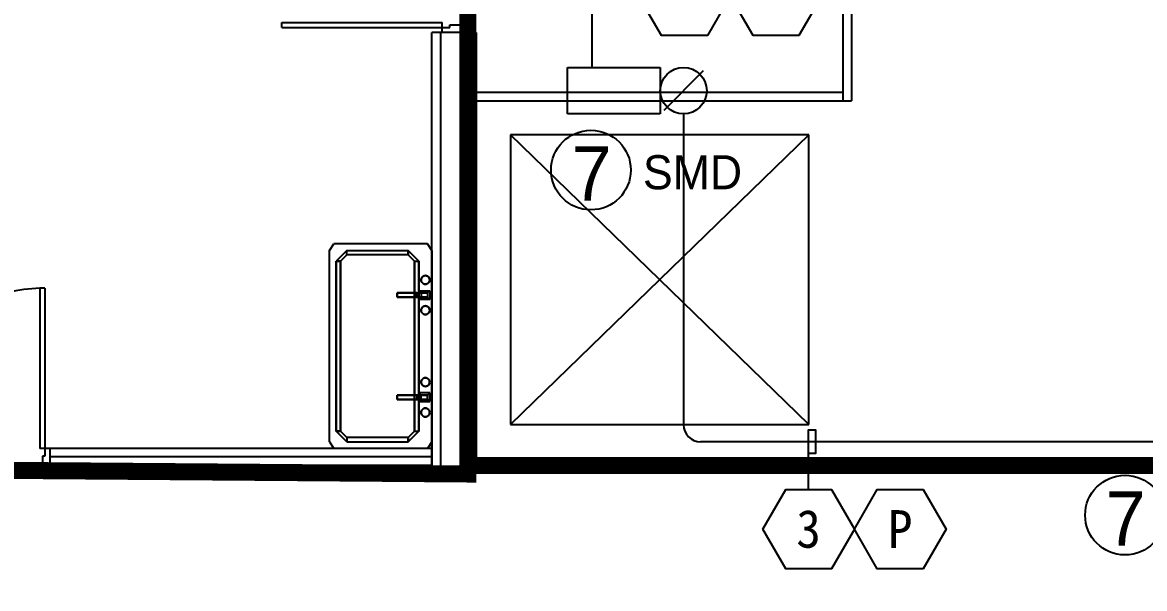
# Model space of a CAD drawing. Header units: millimetres. Extents: x 6878 to 47260, y 1455 to 34440.
# Drawn here: x 19586 to 26167, y 7639 to 10962 of the extents above; entities that cross this region are included whole.
import ezdxf
from ezdxf.enums import TextEntityAlignment as Align

# ---------------------------------------------------------------- set-up
doc = ezdxf.new("R2010")
doc.units = ezdxf.units.MM
doc.header["$LTSCALE"] = 120
doc.linetypes.add('HIDDENX2', pattern=[0.75, 0.5, -0.25])
for name, color, linetype in [('1구역', 41, 'Continuous'), ('ARCH', 9, 'Continuous'), ('DAMPER', 2, 'Continuous'), ('fire', 2, 'Continuous'), ('fire-l', 4, 'Continuous'), ('smd-f', 2, 'Continuous')]:
    doc.layers.add(name, color=color, linetype=linetype)
doc.styles.add('ghs', font='')
doc.styles.add('TT', font='')
doc.styles.add('돋움', font='')
doc.styles.get('ghs').set_extended_font_data('Dotum')
doc.styles.get('TT').set_extended_font_data('Dotum')
doc.styles.get('돋움').set_extended_font_data('DotumChe')

# ---------------------------------------------------------------- blocks, each defined once
blk = doc.blocks.new('e-22-1')
at = {"layer": 'DAMPER'}
blk.add_line((-5, 1), (-1, 1), dxfattribs=at)
at = {"layer": 'fire'}
for p, q in [((-5, -1), (-5, 1)), ((-1, 1), (-1, -1)), ((0.85, 0.85), (-0.85, -0.85)), ((-1, -1), (-5, -1))]:
    blk.add_line(p, q, dxfattribs=at)
blk.add_circle((0, 0), 1, dxfattribs=at)

msp = doc.modelspace()

# ---------------------------------------------------------------- linework, layer by layer
at = {"layer": '1구역', "color": 5, "linetype": 'HIDDENX2', "ltscale": 7, "const_width": 100, "elevation": 0}
for points in [[(26197.7, 28251.9), (26197.7, 29996.4), (32227.7, 29993.2), (32227.7, 8361.9), (22197.7, 8361.9), (22197.7, 13101.8), (20797.7, 13101.8), (20797.7, 15601.9), (19747.7, 15601.9), (19747.7, 26052), (24447.7, 26052), (24447.7, 28251.9)], [(15847.7, 8361.9), (22197.7, 8311.9), (22197.7, 13101.8), (15847.7, 13101.8), (15849.2, 8310.5)]]:
    msp.add_lwpolyline(points, close=True, dxfattribs=at)
at = {"layer": 'ARCH', "color": 9}
for p, q in [((24447.7, 15551.9, 0), (24447.7, 10501.8, 0)), ((24397.7, 13151.8, 0), (24397.7, 10501.8, 0)), ((21107.7, 10961.8, 0), (22047.7, 10961.8, 0)), ((21107.7, 10931.8, 0), (21107.7, 10961.8, 0)), ((21107.7, 10961.8, 0), (22047.7, 10961.8, 0)), ((21107.7, 10931.8, 0), (21107.7, 10961.8, 0)), ((21107.7, 10931.8, 0), (22047.7, 10931.8, 0)), ((21107.7, 10931.8, 0), (22047.7, 10931.8, 0)), ((22047.7, 10931.8, 0), (22047.7, 10961.8, 0)), ((22047.7, 10901.8, 0), (22047.7, 10931.8, 0)), ((22047.7, 10931.8, 0), (22092.7, 10931.8, 0)), ((22092.7, 10931.8, 0), (22092.7, 10946.8, 0)), ((22092.7, 10946.8, 0), (22152.7, 10946.8, 0)), ((22152.7, 10946.8, 0), (22152.7, 10931.8, 0)), ((22152.7, 10931.8, 0), (22197.7, 10931.8, 0)), ((22197.7, 10931.8, 0), (22197.7, 10901.8, 0)), ((21987.7, 8311.9, 0), (21987.7, 10901.8, 0)), ((22247.7, 10901.8, 0), (21987.7, 10901.8, 0)), ((22037.7, 10901.8, 0), (22037.7, 8311.9, 0)), ((22197.7, 10901.8, 0), (22047.7, 10901.8, 0)), ((22197.7, 8351.9, 0), (22197.7, 10901.8, 0)), ((22197.7, 10901.8, 0), (22197.7, 8311.9, 0)), ((22197.7, 8351.9, 0), (22197.7, 10901.8, 0)), ((22197.7, 10901.8, 0), (22197.7, 8311.9, 0)), ((22247.7, 10901.8, 0), (22247.7, 8311.9, 0)), ((22247.7, 10901.8, 0), (22247.7, 8311.9, 0)), ((22247.7, 10551.8, 0), (24397.7, 10551.8, 0)), ((22247.7, 10501.8, 0), (24447.7, 10501.8, 0)), ((24197.7, 10301.8, 0), (22447.7, 8601.9, 0)), ((24197.7, 8601.9, 0), (22447.7, 10301.8, 0)), ((24197.7, 10301.8, 0), (22447.7, 10301.8, 0)), ((22447.7, 10301.8, 0), (22447.7, 8601.9, 0)), ((24197.7, 8601.9, 0), (24197.7, 10301.8, 0)), ((21387.7, 9623.8, 0), (21413.1, 9661.9, 0)), ((21387.7, 8500, 0), (21387.7, 9623.8, 0)), ((21962.2, 9661.9, 0), (21413.1, 9661.9, 0)), ((21489.5, 9623.8, 0), (21425.8, 9560.1, 0)), ((21489.5, 9623.8, 0), (21425.8, 9560.1, 0)), ((21489.5, 9623.8, 0), (21847.6, 9623.8, 0)), ((21489.5, 9598.3, 0), (21489.5, 9623.8, 0)), ((21489.5, 9623.8, 0), (21847.6, 9623.8, 0)), ((21489.5, 9598.3, 0), (21489.5, 9623.8, 0)), ((21911.3, 9560.1, 0), (21847.6, 9623.8, 0)), ((21847.6, 9623.8, 0), (21847.6, 9598.3, 0)), ((21847.6, 9623.8, 0), (21911.3, 9560.1, 0)), ((21847.6, 9598.3, 0), (21847.6, 9623.8, 0)), ((21987.7, 9623.8, 0), (21962.2, 9661.9, 0)), ((21987.7, 9623.8, 0), (21987.7, 8311.9, 0)), ((21425.8, 9560.1, 0), (21425.8, 8563.7, 0)), ((21425.8, 9560.1, 0), (21451.3, 9560.1, 0)), ((21425.8, 8563.7, 0), (21425.8, 9560.1, 0)), ((21451.3, 9560.1, 0), (21425.8, 9560.1, 0)), ((21489.5, 9598.3, 0), (21451.3, 9560.1, 0)), ((21451.3, 9560.1, 0), (21489.5, 9598.3, 0)), ((21451.3, 8563.7, 0), (21451.3, 9560.1, 0)), ((21451.3, 9560.1, 0), (21451.3, 8563.7, 0)), ((21847.6, 9598.3, 0), (21489.5, 9598.3, 0)), ((21847.6, 9598.3, 0), (21489.5, 9598.3, 0)), ((21847.6, 9598.3, 0), (21885.8, 9560.1, 0)), ((21885.8, 9560.1, 0), (21847.6, 9598.3, 0)), ((21885.8, 9560.1, 0), (21885.8, 8563.7, 0)), ((21885.8, 9560.1, 0), (21911.3, 9560.1, 0)), ((21885.8, 8563.7, 0), (21885.8, 9560.1, 0)), ((21885.8, 9560.1, 0), (21911.3, 9560.1, 0)), ((21911.3, 8563.7, 0), (21911.3, 9560.1, 0)), ((21911.3, 9560.1, 0), (21911.3, 8563.7, 0)), ((21924.9, 9457.5, 0), (21924, 9451, 0)), ((21924, 9451, 0), (21924.9, 9457.5, 0)), ((21924.9, 9457.5, 0), (21924, 9451, 0)), ((21924, 9451, 0), (21924.9, 9457.5, 0)), ((21924, 9451, 0), (21924.9, 9444.4, 0)), ((21924.9, 9444.4, 0), (21924, 9451, 0)), ((21924, 9451, 0), (21924.9, 9444.4, 0)), ((21924.9, 9444.4, 0), (21924, 9451, 0)), ((21927.5, 9463.7, 0), (21924.9, 9457.5, 0)), ((21924.9, 9457.5, 0), (21927.5, 9463.7, 0)), ((21927.5, 9463.7, 0), (21924.9, 9457.5, 0)), ((21924.9, 9457.5, 0), (21927.5, 9463.7, 0)), ((21924.9, 9444.4, 0), (21927.5, 9438.2, 0)), ((21927.5, 9438.2, 0), (21924.9, 9444.4, 0)), ((21924.9, 9444.4, 0), (21927.5, 9438.2, 0)), ((21927.5, 9438.2, 0), (21924.9, 9444.4, 0)), ((21931.5, 9469, 0), (21927.5, 9463.7, 0)), ((21927.5, 9463.7, 0), (21931.5, 9469, 0)), ((21931.5, 9469, 0), (21927.5, 9463.7, 0)), ((21927.5, 9463.7, 0), (21931.5, 9469, 0)), ((21927.5, 9438.2, 0), (21931.5, 9433, 0)), ((21931.5, 9433, 0), (21927.5, 9438.2, 0)), ((21927.5, 9438.2, 0), (21931.5, 9433, 0)), ((21931.5, 9433, 0), (21927.5, 9438.2, 0)), ((21936.7, 9473, 0), (21931.5, 9469, 0)), ((21931.5, 9469, 0), (21936.7, 9473, 0)), ((21936.7, 9473, 0), (21931.5, 9469, 0)), ((21931.5, 9469, 0), (21936.7, 9473, 0)), ((21931.5, 9433, 0), (21936.7, 9429, 0)), ((21936.7, 9429, 0), (21931.5, 9433, 0)), ((21931.5, 9433, 0), (21936.7, 9429, 0)), ((21936.7, 9429, 0), (21931.5, 9433, 0)), ((21942.9, 9475.6, 0), (21936.7, 9473, 0)), ((21936.7, 9473, 0), (21942.9, 9475.6, 0)), ((21942.9, 9475.6, 0), (21936.7, 9473, 0)), ((21936.7, 9473, 0), (21942.9, 9475.6, 0)), ((21936.7, 9429, 0), (21942.9, 9426.4, 0)), ((21942.9, 9426.4, 0), (21936.7, 9429, 0)), ((21936.7, 9429, 0), (21942.9, 9426.4, 0)), ((21942.9, 9426.4, 0), (21936.7, 9429, 0)), ((21949.5, 9476.4, 0), (21942.9, 9475.6, 0)), ((21942.9, 9475.6, 0), (21949.5, 9476.4, 0)), ((21949.5, 9476.4, 0), (21942.9, 9475.6, 0)), ((21942.9, 9475.6, 0), (21949.5, 9476.4, 0)), ((21942.9, 9426.4, 0), (21949.5, 9425.5, 0)), ((21949.5, 9425.5, 0), (21942.9, 9426.4, 0)), ((21942.9, 9426.4, 0), (21949.5, 9425.5, 0)), ((21949.5, 9425.5, 0), (21942.9, 9426.4, 0)), ((21956.1, 9475.6, 0), (21949.5, 9476.4, 0)), ((21949.5, 9476.4, 0), (21956.1, 9475.6, 0)), ((21956.1, 9475.6, 0), (21949.5, 9476.4, 0)), ((21949.5, 9476.4, 0), (21956.1, 9475.6, 0)), ((21949.5, 9425.5, 0), (21956.1, 9426.4, 0)), ((21956.1, 9426.4, 0), (21949.5, 9425.5, 0)), ((21949.5, 9425.5, 0), (21956.1, 9426.4, 0)), ((21956.1, 9426.4, 0), (21949.5, 9425.5, 0)), ((21962.2, 9473, 0), (21956.1, 9475.6, 0)), ((21956.1, 9475.6, 0), (21962.2, 9473, 0)), ((21962.2, 9473, 0), (21956.1, 9475.6, 0)), ((21956.1, 9475.6, 0), (21962.2, 9473, 0)), ((21956.1, 9426.4, 0), (21962.2, 9429, 0)), ((21962.2, 9429, 0), (21956.1, 9426.4, 0)), ((21956.1, 9426.4, 0), (21962.2, 9429, 0)), ((21962.2, 9429, 0), (21956.1, 9426.4, 0)), ((21967.5, 9469, 0), (21962.2, 9473, 0)), ((21962.2, 9473, 0), (21967.5, 9469, 0)), ((21967.5, 9469, 0), (21962.2, 9473, 0)), ((21962.2, 9473, 0), (21967.5, 9469, 0)), ((21962.2, 9429, 0), (21967.5, 9433, 0)), ((21967.5, 9433, 0), (21962.2, 9429, 0)), ((21962.2, 9429, 0), (21967.5, 9433, 0)), ((21967.5, 9433, 0), (21962.2, 9429, 0)), ((21971.5, 9463.7, 0), (21967.5, 9469, 0)), ((21967.5, 9469, 0), (21971.5, 9463.7, 0)), ((21971.5, 9463.7, 0), (21967.5, 9469, 0)), ((21967.5, 9469, 0), (21971.5, 9463.7, 0)), ((21967.5, 9433, 0), (21971.5, 9438.2, 0)), ((21971.5, 9438.2, 0), (21967.5, 9433, 0)), ((21967.5, 9433, 0), (21971.5, 9438.2, 0)), ((21971.5, 9438.2, 0), (21967.5, 9433, 0)), ((21974.1, 9457.5, 0), (21971.5, 9463.7, 0)), ((21971.5, 9463.7, 0), (21974.1, 9457.5, 0)), ((21974.1, 9457.5, 0), (21971.5, 9463.7, 0)), ((21971.5, 9463.7, 0), (21974.1, 9457.5, 0)), ((21971.5, 9438.2, 0), (21974.1, 9444.4, 0)), ((21974.1, 9444.4, 0), (21971.5, 9438.2, 0)), ((21971.5, 9438.2, 0), (21974.1, 9444.4, 0)), ((21974.1, 9444.4, 0), (21971.5, 9438.2, 0)), ((21974.9, 9451, 0), (21974.1, 9457.5, 0)), ((21974.1, 9457.5, 0), (21974.9, 9451, 0)), ((21974.9, 9451, 0), (21974.1, 9457.5, 0)), ((21974.1, 9457.5, 0), (21974.9, 9451, 0)), ((21974.1, 9444.4, 0), (21974.9, 9451, 0)), ((21974.9, 9451, 0), (21974.1, 9444.4, 0)), ((21974.1, 9444.4, 0), (21974.9, 9451, 0)), ((21974.9, 9451, 0), (21974.1, 9444.4, 0)), ((19687.7, 9401.9, 0), (19687.7, 8461.9, 0)), ((19717.7, 9401.9, 0), (19687.7, 9401.9, 0)), ((19687.7, 9401.9, 0), (19687.7, 8461.9, 0)), ((19717.7, 9401.9, 0), (19687.7, 9401.9, 0)), ((19717.7, 9401.9, 0), (19717.7, 8461.9, 0)), ((19717.7, 9401.9, 0), (19717.7, 8461.9, 0)), ((21784.1, 9374.6, 0), (21784.1, 9349.1, 0)), ((21898.6, 9374.6, 0), (21784.1, 9374.6, 0)), ((21784.1, 9374.6, 0), (21784.1, 9349.1, 0)), ((21885.8, 9374.6, 0), (21784.1, 9374.6, 0)), ((21784.1, 9349.1, 0), (21784.1, 9374.6, 0)), ((21784.1, 9374.6, 0), (21784.1, 9349.1, 0)), ((21784.1, 9374.6, 0), (21885.8, 9374.6, 0)), ((21898.6, 9374.6, 0), (21784.1, 9374.6, 0)), ((21784.1, 9349.1, 0), (21898.6, 9349.1, 0)), ((21784.1, 9349.1, 0), (21885.8, 9349.1, 0)), ((21784.1, 9349.1, 0), (21885.8, 9349.1, 0)), ((21898.6, 9349.1, 0), (21784.1, 9349.1, 0)), ((21885.8, 9374.6, 0), (21885.8, 9349.1, 0)), ((21885.8, 9374.6, 0), (21924, 9374.6, 0)), ((21885.8, 9349.1, 0), (21885.8, 9374.6, 0)), ((21898.6, 9374.6, 0), (21885.8, 9374.6, 0)), ((21885.8, 9374.6, 0), (21924, 9374.6, 0)), ((21885.8, 9374.6, 0), (21898.6, 9374.6, 0)), ((21924, 9349.1, 0), (21885.8, 9349.1, 0)), ((21885.8, 9349.1, 0), (21898.6, 9349.1, 0)), ((21885.8, 9349.1, 0), (21898.6, 9349.1, 0)), ((21924, 9349.1, 0), (21885.8, 9349.1, 0)), ((21898.6, 9349.1, 0), (21898.6, 9374.6, 0)), ((21898.6, 9374.6, 0), (21962.2, 9374.6, 0)), ((21898.6, 9349.1, 0), (21898.6, 9374.6, 0)), ((21898.6, 9374.6, 0), (21962.2, 9374.6, 0)), ((21962.2, 9349.1, 0), (21898.6, 9349.1, 0)), ((21898.6, 9349.1, 0), (21962.2, 9349.1, 0)), ((21911.3, 9387.3, 0), (21924, 9374.6, 0)), ((21911.3, 9336.4, 0), (21911.3, 9387.3, 0)), ((21911.3, 9387.3, 0), (21974.9, 9387.3, 0)), ((21924, 9374.6, 0), (21911.3, 9387.3, 0)), ((21924, 9349.1, 0), (21911.3, 9336.4, 0)), ((21911.3, 9336.4, 0), (21924, 9349.1, 0)), ((21924, 9374.6, 0), (21924, 9349.1, 0)), ((21962.2, 9374.6, 0), (21924, 9374.6, 0)), ((21924, 9374.6, 0), (21924, 9349.1, 0)), ((21962.2, 9349.1, 0), (21924, 9349.1, 0)), ((21962.2, 9374.6, 0), (21974.9, 9387.3, 0)), ((21962.2, 9374.6, 0), (21974.9, 9387.3, 0)), ((21962.2, 9374.6, 0), (21962.2, 9349.1, 0)), ((21962.2, 9374.6, 0), (21962.2, 9349.1, 0)), ((21962.2, 9349.1, 0), (21974.9, 9336.4, 0)), ((21962.2, 9349.1, 0), (21974.9, 9336.4, 0)), ((21974.9, 9387.3, 0), (21974.9, 9336.4, 0)), ((21974.9, 9336.4, 0), (21911.3, 9336.4, 0)), ((21927.5, 9285.6, 0), (21924.9, 9279.4, 0)), ((21924.9, 9279.4, 0), (21927.5, 9285.6, 0)), ((21927.5, 9285.6, 0), (21924.9, 9279.4, 0)), ((21924.9, 9279.4, 0), (21927.5, 9285.6, 0)), ((21931.5, 9290.8, 0), (21927.5, 9285.6, 0)), ((21927.5, 9285.6, 0), (21931.5, 9290.8, 0)), ((21931.5, 9290.8, 0), (21927.5, 9285.6, 0)), ((21927.5, 9285.6, 0), (21931.5, 9290.8, 0)), ((21936.7, 9294.8, 0), (21931.5, 9290.8, 0)), ((21931.5, 9290.8, 0), (21936.7, 9294.8, 0)), ((21936.7, 9294.8, 0), (21931.5, 9290.8, 0)), ((21931.5, 9290.8, 0), (21936.7, 9294.8, 0)), ((21942.9, 9297.4, 0), (21936.7, 9294.8, 0)), ((21936.7, 9294.8, 0), (21942.9, 9297.4, 0)), ((21942.9, 9297.4, 0), (21936.7, 9294.8, 0)), ((21936.7, 9294.8, 0), (21942.9, 9297.4, 0)), ((21949.5, 9298.2, 0), (21942.9, 9297.4, 0)), ((21942.9, 9297.4, 0), (21949.5, 9298.2, 0)), ((21949.5, 9298.2, 0), (21942.9, 9297.4, 0)), ((21942.9, 9297.4, 0), (21949.5, 9298.2, 0)), ((21956.1, 9297.4, 0), (21949.5, 9298.2, 0)), ((21949.5, 9298.2, 0), (21956.1, 9297.4, 0)), ((21956.1, 9297.4, 0), (21949.5, 9298.2, 0)), ((21949.5, 9298.2, 0), (21956.1, 9297.4, 0)), ((21962.2, 9294.8, 0), (21956.1, 9297.4, 0)), ((21956.1, 9297.4, 0), (21962.2, 9294.8, 0)), ((21962.2, 9294.8, 0), (21956.1, 9297.4, 0)), ((21956.1, 9297.4, 0), (21962.2, 9294.8, 0)), ((21967.5, 9290.8, 0), (21962.2, 9294.8, 0)), ((21962.2, 9294.8, 0), (21967.5, 9290.8, 0)), ((21967.5, 9290.8, 0), (21962.2, 9294.8, 0)), ((21962.2, 9294.8, 0), (21967.5, 9290.8, 0)), ((21971.5, 9285.6, 0), (21967.5, 9290.8, 0)), ((21967.5, 9290.8, 0), (21971.5, 9285.6, 0)), ((21971.5, 9285.6, 0), (21967.5, 9290.8, 0)), ((21967.5, 9290.8, 0), (21971.5, 9285.6, 0)), ((21974.1, 9279.4, 0), (21971.5, 9285.6, 0)), ((21971.5, 9285.6, 0), (21974.1, 9279.4, 0)), ((21974.1, 9279.4, 0), (21971.5, 9285.6, 0)), ((21971.5, 9285.6, 0), (21974.1, 9279.4, 0)), ((21924.9, 9279.4, 0), (21924, 9272.8, 0)), ((21924.9, 9279.4, 0), (21924, 9272.8, 0)), ((21924, 9272.8, 0), (21924.9, 9279.4, 0)), ((21924.9, 9279.4, 0), (21924, 9272.8, 0)), ((21924, 9272.8, 0), (21924.9, 9266.2, 0)), ((21924.9, 9266.2, 0), (21924, 9272.8, 0)), ((21924, 9272.8, 0), (21924.9, 9266.2, 0)), ((21924.9, 9266.2, 0), (21924, 9272.8, 0)), ((21924.9, 9266.2, 0), (21927.5, 9260, 0)), ((21927.5, 9260, 0), (21924.9, 9266.2, 0)), ((21924.9, 9266.2, 0), (21927.5, 9260, 0)), ((21927.5, 9260, 0), (21924.9, 9266.2, 0)), ((21927.5, 9260, 0), (21931.5, 9254.8, 0)), ((21931.5, 9254.8, 0), (21927.5, 9260, 0)), ((21927.5, 9260, 0), (21931.5, 9254.8, 0)), ((21931.5, 9254.8, 0), (21927.5, 9260, 0)), ((21931.5, 9254.8, 0), (21936.7, 9250.8, 0)), ((21936.7, 9250.8, 0), (21931.5, 9254.8, 0)), ((21931.5, 9254.8, 0), (21936.7, 9250.8, 0)), ((21936.7, 9250.8, 0), (21931.5, 9254.8, 0)), ((21936.7, 9250.8, 0), (21942.9, 9248.2, 0)), ((21942.9, 9248.2, 0), (21936.7, 9250.8, 0)), ((21936.7, 9250.8, 0), (21942.9, 9248.2, 0)), ((21942.9, 9248.2, 0), (21936.7, 9250.8, 0)), ((21942.9, 9248.2, 0), (21949.5, 9247.4, 0)), ((21949.5, 9247.4, 0), (21942.9, 9248.2, 0)), ((21942.9, 9248.2, 0), (21949.5, 9247.4, 0)), ((21949.5, 9247.4, 0), (21942.9, 9248.2, 0)), ((21949.5, 9247.4, 0), (21956.1, 9248.2, 0)), ((21956.1, 9248.2, 0), (21949.5, 9247.4, 0)), ((21949.5, 9247.4, 0), (21956.1, 9248.2, 0)), ((21956.1, 9248.2, 0), (21949.5, 9247.4, 0)), ((21956.1, 9248.2, 0), (21962.2, 9250.8, 0)), ((21962.2, 9250.8, 0), (21956.1, 9248.2, 0)), ((21956.1, 9248.2, 0), (21962.2, 9250.8, 0)), ((21962.2, 9250.8, 0), (21956.1, 9248.2, 0)), ((21962.2, 9250.8, 0), (21967.5, 9254.8, 0)), ((21967.5, 9254.8, 0), (21962.2, 9250.8, 0)), ((21962.2, 9250.8, 0), (21967.5, 9254.8, 0)), ((21967.5, 9254.8, 0), (21962.2, 9250.8, 0)), ((21967.5, 9254.8, 0), (21971.5, 9260, 0)), ((21971.5, 9260, 0), (21967.5, 9254.8, 0)), ((21967.5, 9254.8, 0), (21971.5, 9260, 0)), ((21971.5, 9260, 0), (21967.5, 9254.8, 0)), ((21971.5, 9260, 0), (21974.1, 9266.2, 0)), ((21974.1, 9266.2, 0), (21971.5, 9260, 0)), ((21971.5, 9260, 0), (21974.1, 9266.2, 0)), ((21974.1, 9266.2, 0), (21971.5, 9260, 0)), ((21974.9, 9272.8, 0), (21974.1, 9279.4, 0)), ((21974.1, 9279.4, 0), (21974.9, 9272.8, 0)), ((21974.9, 9272.8, 0), (21974.1, 9279.4, 0)), ((21974.1, 9279.4, 0), (21974.9, 9272.8, 0)), ((21974.1, 9266.2, 0), (21974.9, 9272.8, 0)), ((21974.9, 9272.8, 0), (21974.1, 9266.2, 0)), ((21974.1, 9266.2, 0), (21974.9, 9272.8, 0)), ((21974.9, 9272.8, 0), (21974.1, 9266.2, 0)), ((21924, 8851, 0), (21924.9, 8857.5, 0)), ((21924.9, 8857.5, 0), (21924, 8851, 0)), ((21924, 8851, 0), (21924.9, 8857.5, 0)), ((21924.9, 8857.5, 0), (21924, 8851, 0)), ((21924.9, 8844.4, 0), (21924, 8851, 0)), ((21924.9, 8844.4, 0), (21924, 8851, 0)), ((21924, 8851, 0), (21924.9, 8844.4, 0)), ((21924.9, 8844.4, 0), (21924, 8851, 0)), ((21924.9, 8857.5, 0), (21927.5, 8863.7, 0)), ((21927.5, 8863.7, 0), (21924.9, 8857.5, 0)), ((21924.9, 8857.5, 0), (21927.5, 8863.7, 0)), ((21927.5, 8863.7, 0), (21924.9, 8857.5, 0)), ((21927.5, 8838.2, 0), (21924.9, 8844.4, 0)), ((21924.9, 8844.4, 0), (21927.5, 8838.2, 0)), ((21927.5, 8838.2, 0), (21924.9, 8844.4, 0)), ((21924.9, 8844.4, 0), (21927.5, 8838.2, 0)), ((21927.5, 8863.7, 0), (21931.5, 8869, 0)), ((21931.5, 8869, 0), (21927.5, 8863.7, 0)), ((21927.5, 8863.7, 0), (21931.5, 8869, 0)), ((21931.5, 8869, 0), (21927.5, 8863.7, 0)), ((21931.5, 8833, 0), (21927.5, 8838.2, 0)), ((21927.5, 8838.2, 0), (21931.5, 8833, 0)), ((21931.5, 8833, 0), (21927.5, 8838.2, 0)), ((21927.5, 8838.2, 0), (21931.5, 8833, 0)), ((21931.5, 8869, 0), (21936.7, 8873, 0)), ((21936.7, 8873, 0), (21931.5, 8869, 0)), ((21931.5, 8869, 0), (21936.7, 8873, 0)), ((21936.7, 8873, 0), (21931.5, 8869, 0)), ((21936.7, 8829, 0), (21931.5, 8833, 0)), ((21931.5, 8833, 0), (21936.7, 8829, 0)), ((21936.7, 8829, 0), (21931.5, 8833, 0)), ((21931.5, 8833, 0), (21936.7, 8829, 0)), ((21936.7, 8873, 0), (21942.9, 8875.6, 0)), ((21942.9, 8875.6, 0), (21936.7, 8873, 0)), ((21936.7, 8873, 0), (21942.9, 8875.6, 0)), ((21942.9, 8875.6, 0), (21936.7, 8873, 0)), ((21942.9, 8826.4, 0), (21936.7, 8829, 0)), ((21936.7, 8829, 0), (21942.9, 8826.4, 0)), ((21942.9, 8826.4, 0), (21936.7, 8829, 0)), ((21936.7, 8829, 0), (21942.9, 8826.4, 0)), ((21942.9, 8875.6, 0), (21949.5, 8876.4, 0)), ((21949.5, 8876.4, 0), (21942.9, 8875.6, 0)), ((21942.9, 8875.6, 0), (21949.5, 8876.4, 0)), ((21949.5, 8876.4, 0), (21942.9, 8875.6, 0)), ((21949.5, 8825.5, 0), (21942.9, 8826.4, 0)), ((21942.9, 8826.4, 0), (21949.5, 8825.5, 0)), ((21949.5, 8825.5, 0), (21942.9, 8826.4, 0)), ((21942.9, 8826.4, 0), (21949.5, 8825.5, 0)), ((21949.5, 8876.4, 0), (21956.1, 8875.6, 0)), ((21956.1, 8875.6, 0), (21949.5, 8876.4, 0)), ((21949.5, 8876.4, 0), (21956.1, 8875.6, 0)), ((21956.1, 8875.6, 0), (21949.5, 8876.4, 0)), ((21956.1, 8826.4, 0), (21949.5, 8825.5, 0)), ((21949.5, 8825.5, 0), (21956.1, 8826.4, 0)), ((21956.1, 8826.4, 0), (21949.5, 8825.5, 0)), ((21949.5, 8825.5, 0), (21956.1, 8826.4, 0)), ((21956.1, 8875.6, 0), (21962.2, 8873, 0)), ((21962.2, 8873, 0), (21956.1, 8875.6, 0)), ((21956.1, 8875.6, 0), (21962.2, 8873, 0)), ((21962.2, 8873, 0), (21956.1, 8875.6, 0)), ((21962.2, 8829, 0), (21956.1, 8826.4, 0)), ((21956.1, 8826.4, 0), (21962.2, 8829, 0)), ((21962.2, 8829, 0), (21956.1, 8826.4, 0)), ((21956.1, 8826.4, 0), (21962.2, 8829, 0)), ((21962.2, 8873, 0), (21967.5, 8869, 0)), ((21967.5, 8869, 0), (21962.2, 8873, 0)), ((21962.2, 8873, 0), (21967.5, 8869, 0)), ((21967.5, 8869, 0), (21962.2, 8873, 0)), ((21967.5, 8833, 0), (21962.2, 8829, 0)), ((21962.2, 8829, 0), (21967.5, 8833, 0)), ((21967.5, 8833, 0), (21962.2, 8829, 0)), ((21962.2, 8829, 0), (21967.5, 8833, 0)), ((21967.5, 8869, 0), (21971.5, 8863.7, 0)), ((21971.5, 8863.7, 0), (21967.5, 8869, 0)), ((21967.5, 8869, 0), (21971.5, 8863.7, 0)), ((21971.5, 8863.7, 0), (21967.5, 8869, 0)), ((21971.5, 8838.2, 0), (21967.5, 8833, 0)), ((21967.5, 8833, 0), (21971.5, 8838.2, 0)), ((21971.5, 8838.2, 0), (21967.5, 8833, 0)), ((21967.5, 8833, 0), (21971.5, 8838.2, 0)), ((21971.5, 8863.7, 0), (21974.1, 8857.5, 0)), ((21974.1, 8857.5, 0), (21971.5, 8863.7, 0)), ((21971.5, 8863.7, 0), (21974.1, 8857.5, 0)), ((21974.1, 8857.5, 0), (21971.5, 8863.7, 0)), ((21974.1, 8844.4, 0), (21971.5, 8838.2, 0)), ((21971.5, 8838.2, 0), (21974.1, 8844.4, 0)), ((21974.1, 8844.4, 0), (21971.5, 8838.2, 0)), ((21971.5, 8838.2, 0), (21974.1, 8844.4, 0)), ((21974.1, 8857.5, 0), (21974.9, 8851, 0)), ((21974.9, 8851, 0), (21974.1, 8857.5, 0)), ((21974.1, 8857.5, 0), (21974.9, 8851, 0)), ((21974.9, 8851, 0), (21974.1, 8857.5, 0)), ((21974.9, 8851, 0), (21974.1, 8844.4, 0)), ((21974.1, 8844.4, 0), (21974.9, 8851, 0)), ((21974.9, 8851, 0), (21974.1, 8844.4, 0)), ((21974.1, 8844.4, 0), (21974.9, 8851, 0)), ((21784.1, 8774.6, 0), (21898.6, 8774.6, 0)), ((21784.1, 8749.1, 0), (21784.1, 8774.6, 0)), ((21784.1, 8774.6, 0), (21885.8, 8774.6, 0)), ((21784.1, 8749.1, 0), (21784.1, 8774.6, 0)), ((21784.1, 8774.6, 0), (21784.1, 8749.1, 0)), ((21784.1, 8749.1, 0), (21784.1, 8774.6, 0)), ((21784.1, 8774.6, 0), (21885.8, 8774.6, 0)), ((21898.6, 8774.6, 0), (21784.1, 8774.6, 0)), ((21885.8, 8749.1, 0), (21885.8, 8774.6, 0)), ((21885.8, 8774.6, 0), (21885.8, 8749.1, 0)), ((21924, 8774.6, 0), (21885.8, 8774.6, 0)), ((21885.8, 8774.6, 0), (21898.6, 8774.6, 0)), ((21885.8, 8774.6, 0), (21898.6, 8774.6, 0)), ((21924, 8774.6, 0), (21885.8, 8774.6, 0)), ((21898.6, 8774.6, 0), (21898.6, 8749.1, 0)), ((21898.6, 8774.6, 0), (21898.6, 8749.1, 0)), ((21962.2, 8774.6, 0), (21898.6, 8774.6, 0)), ((21898.6, 8774.6, 0), (21962.2, 8774.6, 0)), ((21924, 8774.6, 0), (21911.3, 8787.3, 0)), ((21911.3, 8787.3, 0), (21911.3, 8736.4, 0)), ((21911.3, 8787.3, 0), (21924, 8774.6, 0)), ((21974.9, 8787.3, 0), (21911.3, 8787.3, 0)), ((21924, 8749.1, 0), (21924, 8774.6, 0)), ((21962.2, 8774.6, 0), (21924, 8774.6, 0)), ((21924, 8749.1, 0), (21924, 8774.6, 0)), ((21962.2, 8774.6, 0), (21974.9, 8787.3, 0)), ((21962.2, 8774.6, 0), (21974.9, 8787.3, 0)), ((21962.2, 8749.1, 0), (21962.2, 8774.6, 0)), ((21962.2, 8749.1, 0), (21962.2, 8774.6, 0)), ((21974.9, 8736.4, 0), (21974.9, 8787.3, 0)), ((21898.6, 8749.1, 0), (21784.1, 8749.1, 0)), ((21885.8, 8749.1, 0), (21784.1, 8749.1, 0)), ((21784.1, 8749.1, 0), (21885.8, 8749.1, 0)), ((21898.6, 8749.1, 0), (21784.1, 8749.1, 0)), ((21885.8, 8749.1, 0), (21924, 8749.1, 0)), ((21898.6, 8749.1, 0), (21885.8, 8749.1, 0)), ((21885.8, 8749.1, 0), (21924, 8749.1, 0)), ((21885.8, 8749.1, 0), (21898.6, 8749.1, 0)), ((21898.6, 8749.1, 0), (21962.2, 8749.1, 0)), ((21898.6, 8749.1, 0), (21962.2, 8749.1, 0)), ((21911.3, 8736.4, 0), (21924, 8749.1, 0)), ((21924, 8749.1, 0), (21911.3, 8736.4, 0)), ((21911.3, 8736.4, 0), (21974.9, 8736.4, 0)), ((21962.2, 8749.1, 0), (21924, 8749.1, 0)), ((21927.5, 8685.6, 0), (21931.5, 8690.8, 0)), ((21931.5, 8690.8, 0), (21927.5, 8685.6, 0)), ((21927.5, 8685.6, 0), (21931.5, 8690.8, 0)), ((21931.5, 8690.8, 0), (21927.5, 8685.6, 0)), ((21931.5, 8690.8, 0), (21936.7, 8694.8, 0)), ((21936.7, 8694.8, 0), (21931.5, 8690.8, 0)), ((21931.5, 8690.8, 0), (21936.7, 8694.8, 0)), ((21936.7, 8694.8, 0), (21931.5, 8690.8, 0)), ((21936.7, 8694.8, 0), (21942.9, 8697.4, 0)), ((21942.9, 8697.4, 0), (21936.7, 8694.8, 0)), ((21936.7, 8694.8, 0), (21942.9, 8697.4, 0)), ((21942.9, 8697.4, 0), (21936.7, 8694.8, 0)), ((21942.9, 8697.4, 0), (21949.5, 8698.2, 0)), ((21949.5, 8698.2, 0), (21942.9, 8697.4, 0)), ((21942.9, 8697.4, 0), (21949.5, 8698.2, 0)), ((21949.5, 8698.2, 0), (21942.9, 8697.4, 0)), ((21949.5, 8698.2, 0), (21956.1, 8697.4, 0)), ((21956.1, 8697.4, 0), (21949.5, 8698.2, 0)), ((21949.5, 8698.2, 0), (21956.1, 8697.4, 0)), ((21956.1, 8697.4, 0), (21949.5, 8698.2, 0)), ((21956.1, 8697.4, 0), (21962.2, 8694.8, 0)), ((21962.2, 8694.8, 0), (21956.1, 8697.4, 0)), ((21956.1, 8697.4, 0), (21962.2, 8694.8, 0)), ((21962.2, 8694.8, 0), (21956.1, 8697.4, 0)), ((21962.2, 8749.1, 0), (21974.9, 8736.4, 0)), ((21962.2, 8749.1, 0), (21974.9, 8736.4, 0)), ((21962.2, 8694.8, 0), (21967.5, 8690.8, 0)), ((21967.5, 8690.8, 0), (21962.2, 8694.8, 0)), ((21962.2, 8694.8, 0), (21967.5, 8690.8, 0)), ((21967.5, 8690.8, 0), (21962.2, 8694.8, 0)), ((21967.5, 8690.8, 0), (21971.5, 8685.6, 0)), ((21971.5, 8685.6, 0), (21967.5, 8690.8, 0)), ((21967.5, 8690.8, 0), (21971.5, 8685.6, 0)), ((21971.5, 8685.6, 0), (21967.5, 8690.8, 0)), ((21924, 8672.8, 0), (21924.9, 8679.4, 0)), ((21924.9, 8679.4, 0), (21924, 8672.8, 0)), ((21924, 8672.8, 0), (21924.9, 8679.4, 0)), ((21924.9, 8679.4, 0), (21924, 8672.8, 0)), ((21924.9, 8666.2, 0), (21924, 8672.8, 0)), ((21924, 8672.8, 0), (21924.9, 8666.2, 0)), ((21924.9, 8666.2, 0), (21924, 8672.8, 0)), ((21924, 8672.8, 0), (21924.9, 8666.2, 0)), ((21924.9, 8679.4, 0), (21927.5, 8685.6, 0)), ((21927.5, 8685.6, 0), (21924.9, 8679.4, 0)), ((21924.9, 8679.4, 0), (21927.5, 8685.6, 0)), ((21927.5, 8685.6, 0), (21924.9, 8679.4, 0)), ((21927.5, 8660, 0), (21924.9, 8666.2, 0)), ((21924.9, 8666.2, 0), (21927.5, 8660, 0)), ((21927.5, 8660, 0), (21924.9, 8666.2, 0)), ((21924.9, 8666.2, 0), (21927.5, 8660, 0)), ((21931.5, 8654.8, 0), (21927.5, 8660, 0)), ((21927.5, 8660, 0), (21931.5, 8654.8, 0)), ((21931.5, 8654.8, 0), (21927.5, 8660, 0)), ((21927.5, 8660, 0), (21931.5, 8654.8, 0)), ((21936.7, 8650.8, 0), (21931.5, 8654.8, 0)), ((21931.5, 8654.8, 0), (21936.7, 8650.8, 0)), ((21936.7, 8650.8, 0), (21931.5, 8654.8, 0)), ((21931.5, 8654.8, 0), (21936.7, 8650.8, 0)), ((21942.9, 8648.2, 0), (21936.7, 8650.8, 0)), ((21936.7, 8650.8, 0), (21942.9, 8648.2, 0)), ((21942.9, 8648.2, 0), (21936.7, 8650.8, 0)), ((21936.7, 8650.8, 0), (21942.9, 8648.2, 0)), ((21949.5, 8647.4, 0), (21942.9, 8648.2, 0)), ((21942.9, 8648.2, 0), (21949.5, 8647.4, 0)), ((21949.5, 8647.4, 0), (21942.9, 8648.2, 0)), ((21942.9, 8648.2, 0), (21949.5, 8647.4, 0)), ((21956.1, 8648.2, 0), (21949.5, 8647.4, 0)), ((21949.5, 8647.4, 0), (21956.1, 8648.2, 0)), ((21956.1, 8648.2, 0), (21949.5, 8647.4, 0)), ((21949.5, 8647.4, 0), (21956.1, 8648.2, 0)), ((21962.2, 8650.8, 0), (21956.1, 8648.2, 0)), ((21956.1, 8648.2, 0), (21962.2, 8650.8, 0)), ((21962.2, 8650.8, 0), (21956.1, 8648.2, 0)), ((21956.1, 8648.2, 0), (21962.2, 8650.8, 0)), ((21967.5, 8654.8, 0), (21962.2, 8650.8, 0)), ((21962.2, 8650.8, 0), (21967.5, 8654.8, 0)), ((21967.5, 8654.8, 0), (21962.2, 8650.8, 0)), ((21962.2, 8650.8, 0), (21967.5, 8654.8, 0)), ((21971.5, 8660, 0), (21967.5, 8654.8, 0)), ((21967.5, 8654.8, 0), (21971.5, 8660, 0)), ((21971.5, 8660, 0), (21967.5, 8654.8, 0)), ((21967.5, 8654.8, 0), (21971.5, 8660, 0)), ((21971.5, 8685.6, 0), (21974.1, 8679.4, 0)), ((21974.1, 8679.4, 0), (21971.5, 8685.6, 0)), ((21971.5, 8685.6, 0), (21974.1, 8679.4, 0)), ((21974.1, 8679.4, 0), (21971.5, 8685.6, 0)), ((21974.1, 8666.2, 0), (21971.5, 8660, 0)), ((21971.5, 8660, 0), (21974.1, 8666.2, 0)), ((21974.1, 8666.2, 0), (21971.5, 8660, 0)), ((21971.5, 8660, 0), (21974.1, 8666.2, 0)), ((21974.1, 8679.4, 0), (21974.9, 8672.8, 0)), ((21974.9, 8672.8, 0), (21974.1, 8679.4, 0)), ((21974.1, 8679.4, 0), (21974.9, 8672.8, 0)), ((21974.9, 8672.8, 0), (21974.1, 8679.4, 0)), ((21974.9, 8672.8, 0), (21974.1, 8666.2, 0)), ((21974.1, 8666.2, 0), (21974.9, 8672.8, 0)), ((21974.9, 8672.8, 0), (21974.1, 8666.2, 0)), ((21974.1, 8666.2, 0), (21974.9, 8672.8, 0)), ((21489.5, 8500, 0), (21425.8, 8563.7, 0)), ((21425.8, 8563.7, 0), (21451.3, 8563.7, 0)), ((21489.5, 8500, 0), (21425.8, 8563.7, 0)), ((21451.3, 8563.7, 0), (21425.8, 8563.7, 0)), ((21489.5, 8525.5, 0), (21451.3, 8563.7, 0)), ((21451.3, 8563.7, 0), (21489.5, 8525.5, 0)), ((21911.3, 8563.7, 0), (21847.6, 8500, 0)), ((21847.6, 8525.5, 0), (21885.8, 8563.7, 0)), ((21847.6, 8500, 0), (21911.3, 8563.7, 0)), ((21885.8, 8563.7, 0), (21847.6, 8525.5, 0)), ((21885.8, 8563.7, 0), (21911.3, 8563.7, 0)), ((21885.8, 8563.7, 0), (21911.3, 8563.7, 0)), ((22447.7, 8601.9, 0), (24197.7, 8601.9, 0)), ((21387.7, 8500, 0), (21413.1, 8461.9, 0)), ((21847.6, 8525.5, 0), (21489.5, 8525.5, 0)), ((21489.5, 8525.5, 0), (21489.5, 8500, 0)), ((21847.6, 8525.5, 0), (21489.5, 8525.5, 0)), ((21489.5, 8525.5, 0), (21489.5, 8500, 0)), ((21489.5, 8500, 0), (21847.6, 8500, 0)), ((21489.5, 8500, 0), (21847.6, 8500, 0)), ((21847.6, 8500, 0), (21847.6, 8525.5, 0)), ((21847.6, 8525.5, 0), (21847.6, 8500, 0)), ((21987.7, 8500, 0), (21962.2, 8461.9, 0)), ((19717.7, 8461.9, 0), (19687.7, 8461.9, 0)), ((19717.7, 8461.9, 0), (19687.7, 8461.9, 0)), ((19747.7, 8461.9, 0), (19717.7, 8461.9, 0)), ((19717.7, 8461.9, 0), (19717.7, 8416.9, 0)), ((19747.7, 8461.9, 0), (19717.7, 8461.9, 0)), ((19717.7, 8461.9, 0), (19717.7, 8416.9, 0)), ((21987.7, 8461.9, 0), (19747.7, 8461.9, 0)), ((19747.7, 8311.9, 0), (19747.7, 8461.9, 0)), ((21962.2, 8461.9, 0), (21413.1, 8461.9, 0)), ((19717.7, 8416.9, 0), (19702.7, 8416.9, 0)), ((19702.7, 8416.9, 0), (19702.7, 8356.9, 0)), ((19717.7, 8416.9, 0), (19702.7, 8416.9, 0)), ((19702.7, 8416.9, 0), (19702.7, 8356.9, 0)), ((21987.7, 8411.9, 0), (19747.7, 8411.9, 0)), ((21987.7, 8361.9, 0), (19747.7, 8361.9, 0)), ((22247.7, 8361.9, 0), (31847.7, 8361.9, 0)), ((19702.7, 8356.9, 0), (19717.7, 8356.9, 0)), ((19702.7, 8356.9, 0), (19717.7, 8356.9, 0)), ((19717.7, 8356.9, 0), (19717.7, 8311.9, 0)), ((19717.7, 8356.9, 0), (19717.7, 8311.9, 0)), ((19717.7, 8311.9, 0), (19747.7, 8311.9, 0)), ((19947.7, 8311.9, 0), (19747.7, 8311.9, 0))]:
    msp.add_line(p, q, dxfattribs=at)
msp.add_arc((19717.7, 8461.9, 0), 940, 91.8271, 180, dxfattribs=at)
at = {"layer": 'fire', "color": 2, "elevation": 0}
msp.add_lwpolyline([(24196.8, 8221.2), (24196.8, 8570.7), (24237.6, 8570.7), (24237.6, 8431.8), (24196.8, 8431.8)], dxfattribs=at)
at = {"layer": 'fire-l', "color": 6, "ltscale": 2}
for p, q in [((22925, 11768.5, 0), (22925, 10697.3, 0)), ((23463.1, 10425.3, 0), (23463.1, 8601.2, 0)), ((26276.8, 8501.2, 0), (23563.1, 8501.2, 0))]:
    msp.add_line(p, q, dxfattribs=at)
at = {"layer": 'fire-l', "color": 2, "elevation": 0}
for points in [[(23200.1, 11118.3), (23334.4, 11350.9), (23603, 11350.9), (23737.3, 11118.3), (23603, 10885.6), (23334.4, 10885.6)], [(23737.3, 11118.3), (23871.6, 11350.9), (24140.2, 11350.9), (24274.5, 11118.3), (24140.2, 10885.6), (23871.6, 10885.6)], [(23928.2, 7988.6), (24062.5, 8221.2), (24331.1, 8221.2), (24465.4, 7988.6), (24331.1, 7756), (24062.5, 7756)], [(24465.4, 7988.6), (24599.8, 8221.2), (24868.4, 8221.2), (25002.7, 7988.6), (24868.4, 7756), (24599.8, 7756)]]:
    msp.add_lwpolyline(points, close=True, dxfattribs=at)
at = {"layer": 'fire-l', "color": 6, "ltscale": 2}
msp.add_arc((23563.1, 8601.2, 0), 100, 180, 270, dxfattribs=at)
at = {"layer": 'smd-f'}
for centre in [(22920.3, 10095.6, 0), (26052.7, 8070.6, 0)]:
    msp.add_circle(centre, 233.7, dxfattribs=at)

# ---------------------------------------------------------------- block references
at = {"layer": 'fire-l', "ltscale": 2, "xscale": 136, "yscale": 136, "zscale": 136}
msp.add_blockref('e-22-1', (23463.1, 10561.3, 0), dxfattribs=at)

# ---------------------------------------------------------------- texts
at = {"layer": 'fire', "style": '돋움'}
for s, p in [('3', (24196.8, 7988.6, 0)), ('P', (24734.1, 7988.6, 0))]:
    msp.add_text(s, height=222.4, dxfattribs=at).set_placement(p, align=Align.MIDDLE)
at = {"layer": 'smd-f', "style": 'TT'}
for p in [(22924.1, 10075.6, 0), (26056.4, 8050.6, 0)]:
    msp.add_text('7', height=320, dxfattribs=at).set_placement(p, align=Align.MIDDLE)
at = {"layer": 'smd-f', "style": 'ghs'}
msp.add_text('SMD', height=200, dxfattribs=at).set_placement((23225.3, 9982.7, 0))

doc.saveas('drawing.dxf')
